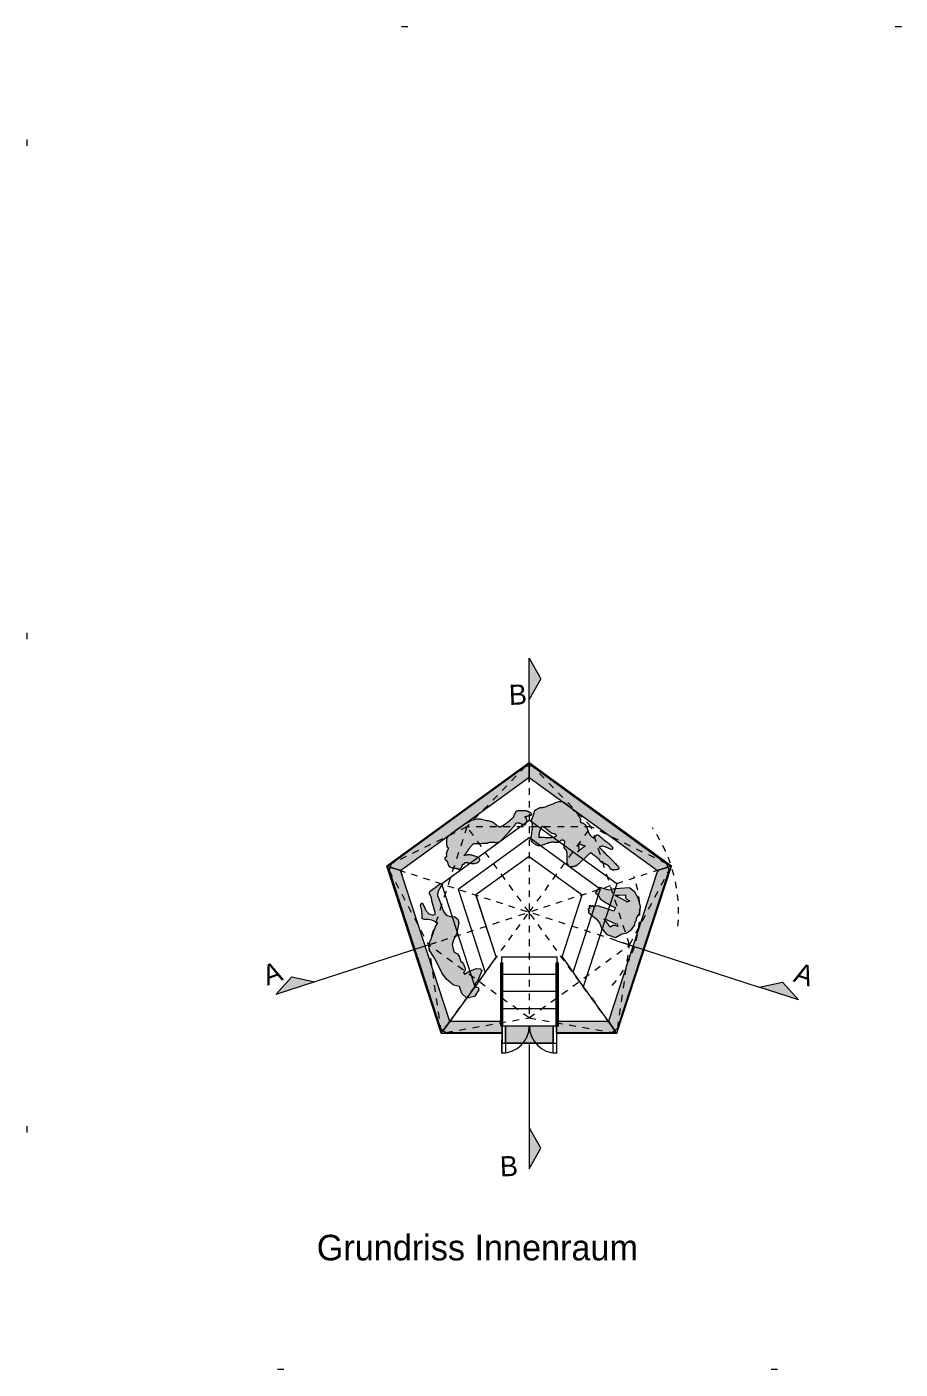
# Model space of a CAD drawing. Header units: metres. Extents: x -25.1 to 34.9, y -13.8 to 7.2.
# Drawn here: x -25.13 to -11.47, y -13.83 to 7.17 of the extents above; entities that cross this region are included whole.
import ezdxf

# ---------------------------------------------------------------- set-up
doc = ezdxf.new("R2010")
doc.units = ezdxf.units.M
doc.header["$LTSCALE"] = 2.54
for name, pattern in [('ACAD_ISO07W100', [3, 0, -3]), ('Dash Style-1', [0.083328, 0.041656, -0.041672]), ('Dash Style-5', [0.041656, 0.013885, -0.027771]), ('DASHDOT', [25.4, 12.7, -6.35, 0, -6.35])]:
    doc.linetypes.add(name, pattern=pattern)
for name, color, linetype, lineweight, true_color in [('Fläche ... Fläche-Beton', 7, 'Continuous', 5, 0xd5d8d8), ('Fläche ... Fläche-Weiss', 7, 'Continuous', 25, 0xf3f1e9), ('Linie ... Line-Plankopf', 7, 'ACAD_ISO07W100', 5, 0x000000), ('Linie ... Linie-Ansicht', 7, 'Continuous', 5, 0x000000), ('Linie ... Linie-Schnitt', 7, 'DASHDOT', 5, 0x000000), ('Linie ... Linie-Verdeckt', 7, 'Dash Style-5', 5, 0x000000), ('Linie ... Linie-Überkopf', 7, 'Dash Style-1', 5, 0x000000), ('Schnitt ... Schnitt-Holz', 7, 'Continuous', 0, 0xf8bd00), ('Schnitt ... Schnitt-Stahl', 7, 'Continuous', 35, 0x646565), ('Text', 7, 'Continuous', 25, 0x000000)]:
    doc.layers.add(name, color=color, linetype=linetype, lineweight=lineweight, true_color=true_color)
doc.layers.add('None', color=7, linetype='Continuous', lineweight=5)
doc.styles.add('textstyle50', font='')
doc.styles.add('textstyle55', font='')
doc.styles.add('textstyle56', font='')
doc.styles.add('textstyle57', font='')
doc.styles.add('textstyle58', font='')
doc.styles.get('textstyle50').set_extended_font_data('Futura Lt BT')
doc.styles.get('textstyle55').set_extended_font_data('Futura Light BT')
doc.styles.get('textstyle56').set_extended_font_data('Futura Light BT')
doc.styles.get('textstyle57').set_extended_font_data('Futura Light BT')
doc.styles.get('textstyle58').set_extended_font_data('Futura Light BT')

msp = doc.modelspace()

# ---------------------------------------------------------------- hatches: boundary and pattern name
at = {"layer": 'Fläche ... Fläche-Beton', "linetype": 'Continuous', "lineweight": 0, "true_color": 0xadadad, "transparency": 33554687}
msp.add_hatch(color=253, dxfattribs=at).paths.add_polyline_path([(-17.644, -8.461), (-16.896, -8.461), (-16.896, -8.731), (-17.644, -8.731)], flags=0)
at = {"layer": 'Fläche ... Fläche-Weiss', "transparency": 33554687}
h = msp.add_hatch(color=256, dxfattribs=at)
edge = h.paths.add_edge_path(flags=0)
edge.add_spline(control_points=[(-17.118, -5.485), (-17.125, -5.464), (-17.106, -5.41), (-17.086, -5.356), (-17.068, -5.341), (-17.043, -5.35), (-16.998, -5.386), (-16.954, -5.421), (-16.931, -5.443), (-16.912, -5.456), (-16.888, -5.456), (-16.864, -5.456), (-16.844, -5.486), (-16.867, -5.516), (-16.978, -5.513), (-17.089, -5.511), (-17.125, -5.509), (-17.122, -5.497), (-17.118, -5.485)], knot_values=[0, 0, 0, 1, 1, 2, 2, 3, 3, 4, 4, 5, 5, 6, 6, 7, 7, 8, 8, 9, 9, 9], degree=2, periodic=0)
edge = h.paths.add_edge_path(flags=0)
edge.add_spline(control_points=[(-16.397, -5.647), (-16.427, -5.665), (-16.449, -5.685), (-16.471, -5.704), (-16.501, -5.722), (-16.505, -5.732), (-16.513, -5.739), (-16.508, -5.731), (-16.502, -5.723), (-16.502, -5.722), (-16.501, -5.722), (-16.493, -5.704), (-16.497, -5.676), (-16.502, -5.632), (-16.501, -5.613), (-16.485, -5.617), (-16.447, -5.633), (-16.408, -5.648), (-16.397, -5.647)], knot_values=[0, 0, 0, 1, 1, 2, 2, 3, 3, 4, 4, 5, 5, 6, 6, 7, 7, 8, 8, 9, 9, 9], degree=2, periodic=0)
edge = h.paths.add_edge_path(flags=0)
edge.add_spline(control_points=[(-15.897, -6.017), (-15.836, -6.008), (-15.971, -5.875), (-16.106, -5.741), (-16.158, -5.684), (-16.159, -5.682), (-16.168, -5.676), (-16.177, -5.669), (-16.178, -5.666), (-16.123, -5.644), (-16.057, -5.673), (-15.991, -5.702), (-15.978, -5.705), (-15.976, -5.704), (-15.975, -5.703), (-15.963, -5.671), (-16.003, -5.633), (-16.043, -5.594), (-16.064, -5.581), (-16.093, -5.561), (-16.142, -5.519), (-16.19, -5.477), (-16.204, -5.472), (-16.222, -5.475), (-16.238, -5.495), (-16.253, -5.514), (-16.265, -5.523), (-16.331, -5.471), (-16.362, -5.389), (-16.393, -5.306), (-16.466, -5.277), (-16.471, -5.275), (-16.472, -5.267), (-16.474, -5.26), (-16.474, -5.258), (-16.469, -5.227), (-16.496, -5.182), (-16.523, -5.138), (-16.542, -5.108), (-16.544, -5.103), (-16.543, -5.105), (-16.542, -5.107), (-16.546, -5.107), (-16.547, -5.106), (-16.549, -5.1), (-16.55, -5.099), (-16.561, -5.103), (-16.573, -5.094), (-16.586, -5.084), (-16.592, -5.077), (-16.758, -4.929), (-16.893, -4.984), (-17.029, -5.038), (-17.074, -5.048), (-17.097, -5.044), (-17.139, -5.064), (-17.18, -5.084), (-17.191, -5.11), (-17.198, -5.137), (-17.205, -5.164), (-17.213, -5.191), (-17.224, -5.215), (-17.229, -5.224), (-17.233, -5.234), (-17.237, -5.244), (-17.239, -5.243), (-17.214, -5.315), (-17.23, -5.44), (-17.247, -5.566), (-17.188, -5.62), (-17.117, -5.653), (-17.019, -5.618), (-16.921, -5.583), (-16.842, -5.594), (-16.821, -5.596), (-16.793, -5.575), (-16.766, -5.554), (-16.745, -5.556), (-16.715, -5.569), (-16.719, -5.608), (-16.724, -5.646), (-16.727, -5.664), (-16.725, -5.68), (-16.713, -5.693), (-16.701, -5.707), (-16.692, -5.714), (-16.682, -5.731), (-16.679, -5.793), (-16.676, -5.856), (-16.677, -5.881), (-16.679, -5.913), (-16.663, -5.944), (-16.647, -5.975), (-16.613, -5.977), (-16.532, -5.961), (-16.429, -5.862), (-16.327, -5.763), (-16.296, -5.755), (-16.28, -5.779), (-16.26, -5.792), (-16.24, -5.805), (-16.231, -5.818), (-16.231, -5.814), (-16.225, -5.818), (-16.22, -5.822), (-16.218, -5.823), (-16.206, -5.833), (-16.194, -5.842), (-16.181, -5.85), (-16.173, -5.861), (-16.149, -5.9), (-16.112, -5.916), (-16.074, -5.933), (-16.035, -5.955), (-16.025, -5.964), (-16.009, -5.99), (-15.994, -6.017), (-15.984, -6.015), (-15.958, -6.027), (-15.897, -6.017)], knot_values=[0, 0, 0, 1, 2, 3, 4, 5, 6, 7, 8, 9, 10, 11, 12, 13, 14, 15, 16, 17, 18, 19, 20, 21, 22, 23, 24, 25, 26, 27, 28, 29, 30, 31, 32, 33, 34, 35, 36, 37, 38, 39, 40, 41, 42, 43, 44, 45, 46, 47, 48, 49, 50, 51, 52, 53, 54, 55, 56, 57, 58, 59, 60, 61, 62, 63, 64, 65, 66, 67, 68, 69, 70, 71, 72, 73, 74, 75, 76, 77, 78, 79, 80, 81, 82, 83, 84, 85, 86, 87, 88, 89, 90, 91, 92, 93, 94, 95, 96, 97, 98, 99, 100, 101, 102, 103, 104, 105, 106, 107, 108, 109, 110, 111, 112, 113, 114, 115, 116, 117, 118, 118, 118], degree=2, periodic=0)
h = msp.add_hatch(color=256, dxfattribs=at)
edge = h.paths.add_edge_path(flags=0)
edge.add_spline(control_points=[(-18.563, -5.64), (-18.564, -5.611), (-18.565, -5.57), (-18.567, -5.528), (-18.554, -5.511), (-18.49, -5.447), (-18.314, -5.33), (-18.138, -5.212), (-18.034, -5.229), (-17.98, -5.245), (-17.913, -5.256), (-17.847, -5.268), (-17.805, -5.304), (-17.796, -5.312), (-17.766, -5.333), (-17.736, -5.354), (-17.727, -5.355), (-17.721, -5.353), (-17.715, -5.348), (-17.708, -5.342), (-17.703, -5.34), (-17.661, -5.317), (-17.614, -5.281), (-17.567, -5.245), (-17.535, -5.213), (-17.52, -5.196), (-17.508, -5.163), (-17.496, -5.13), (-17.478, -5.108), (-17.458, -5.097), (-17.39, -5.096), (-17.323, -5.096), (-17.297, -5.105), (-17.283, -5.113), (-17.274, -5.118), (-17.264, -5.123), (-17.252, -5.129), (-17.209, -5.158), (-17.264, -5.171), (-17.319, -5.184), (-17.339, -5.192), (-17.333, -5.201), (-17.322, -5.212), (-17.311, -5.223), (-17.309, -5.232), (-17.316, -5.345), (-17.377, -5.309), (-17.439, -5.273), (-17.481, -5.292), (-17.494, -5.323), (-17.595, -5.434), (-17.696, -5.545), (-17.727, -5.577), (-17.758, -5.598), (-17.821, -5.588), (-17.884, -5.579), (-17.914, -5.598), (-17.934, -5.605), (-18.031, -5.606), (-18.128, -5.607), (-18.148, -5.613), (-18.185, -5.653), (-18.22, -5.705), (-18.255, -5.757), (-18.289, -5.794), (-18.289, -5.797), (-18.286, -5.797), (-18.284, -5.797), (-18.283, -5.797), (-18.198, -5.769), (-18.089, -5.818), (-17.981, -5.867), (-18.124, -5.923), (-18.152, -5.926), (-18.208, -5.913), (-18.263, -5.899), (-18.286, -5.914), (-18.286, -5.939), (-18.294, -5.932), (-18.302, -5.925), (-18.316, -5.935), (-18.317, -5.961), (-18.331, -5.98), (-18.344, -5.999), (-18.365, -6.016), (-18.372, -6.008), (-18.384, -6.005), (-18.397, -6.003), (-18.404, -5.998), (-18.411, -5.996), (-18.455, -5.992), (-18.498, -5.988), (-18.527, -5.965), (-18.535, -5.954), (-18.544, -5.924), (-18.553, -5.894), (-18.557, -5.884), (-18.563, -5.878), (-18.581, -5.861), (-18.6, -5.844), (-18.587, -5.827), (-18.559, -5.824), (-18.566, -5.798), (-18.573, -5.772), (-18.566, -5.758), (-18.563, -5.735), (-18.549, -5.709), (-18.534, -5.683), (-18.542, -5.67), (-18.549, -5.67), (-18.553, -5.664), (-18.556, -5.659), (-18.56, -5.658), (-18.561, -5.649), (-18.563, -5.64)], knot_values=[0, 0, 0, 1, 1, 2, 2, 3, 3, 4, 4, 5, 5, 6, 6, 7, 7, 8, 8, 9, 9, 10, 10, 11, 11, 12, 12, 13, 13, 14, 14, 15, 15, 16, 16, 17, 17, 18, 18, 19, 19, 20, 20, 21, 21, 22, 22, 23, 23, 24, 24, 25, 25, 26, 26, 27, 27, 28, 28, 29, 29, 30, 30, 31, 31, 32, 32, 33, 33, 34, 34, 35, 35, 36, 36, 37, 37, 38, 38, 39, 39, 40, 40, 41, 41, 42, 42, 43, 43, 44, 44, 45, 45, 46, 46, 47, 47, 48, 48, 49, 49, 50, 50, 51, 51, 52, 52, 53, 53, 54, 54, 55, 55, 56, 56, 57, 57, 57], degree=2, periodic=0)
msp.add_hatch(color=256, dxfattribs=at).paths.add_polyline_path([(-18.573, -6.73), (-18.504, -6.749), (-18.435, -6.757), (-18.386, -6.794), (-18.371, -6.852), (-18.389, -6.923), (-18.41, -7.025), (-18.454, -7.117), (-18.479, -7.191), (-18.463, -7.262), (-18.447, -7.311), (-18.396, -7.332), (-18.363, -7.386), (-18.345, -7.444), (-18.304, -7.479), (-18.272, -7.563), (-18.278, -7.604), (-18.302, -7.624), (-18.283, -7.651), (-18.216, -7.613), (-18.096, -7.565), (-18.038, -7.571), (-18.014, -7.6), (-18.046, -7.674), (-18.075, -7.754), (-18.116, -7.799), (-18.103, -7.856), (-18.068, -7.863), (-18.059, -7.898), (-18.126, -8.003), (-18.25, -8.029), (-18.326, -7.956), (-18.362, -7.847), (-18.456, -7.824), (-18.565, -7.732), (-18.639, -7.632), (-18.692, -7.522), (-18.76, -7.394), (-18.836, -7.271), (-18.844, -7.182), (-18.806, -7.099), (-18.736, -6.905), (-18.702, -6.852), (-18.795, -6.81), (-18.856, -6.797), (-18.917, -6.799), (-18.946, -6.78), (-18.945, -6.732), (-18.953, -6.654), (-18.97, -6.575), (-18.949, -6.535), (-18.919, -6.581), (-18.887, -6.659), (-18.843, -6.707), (-18.775, -6.731), (-18.737, -6.709), (-18.797, -6.503), (-18.8, -6.455), (-18.835, -6.385), (-18.817, -6.348), (-18.744, -6.297), (-18.675, -6.243), (-18.626, -6.237), (-18.656, -6.282), (-18.701, -6.366), (-18.709, -6.422), (-18.683, -6.487), (-18.614, -6.673)], flags=0)
h = msp.add_hatch(color=256, dxfattribs=at)
h.paths.add_polyline_path([(-16.167, -6.298), (-16.184, -6.306), (-16.179, -6.328), (-16.211, -6.326), (-16.217, -6.354), (-16.24, -6.386), (-16.211, -6.399), (-16.204, -6.42), (-16.183, -6.434), (-16.157, -6.481), (-16.086, -6.527), (-15.987, -6.581), (-15.922, -6.616), (-15.951, -6.666), (-15.979, -6.654), (-16.068, -6.623), (-16.181, -6.591), (-16.232, -6.583), (-16.259, -6.604), (-16.271, -6.585), (-16.291, -6.581), (-16.304, -6.601), (-16.318, -6.579), (-16.339, -6.591), (-16.326, -6.619), (-16.354, -6.637), (-16.333, -6.669), (-16.351, -6.683), (-16.225, -6.789), (-16.171, -6.852), (-16.142, -6.932), (-16.056, -7.032), (-16.029, -7.045), (-15.922, -7.077), (-15.821, -7.024), (-15.746, -7.004), (-15.665, -6.948), (-15.622, -6.879), (-15.615, -6.828), (-15.595, -6.809), (-15.592, -6.778), (-15.541, -6.691), (-15.529, -6.592), (-15.569, -6.464), (-15.619, -6.369), (-15.703, -6.303), (-15.855, -6.31), (-15.94, -6.315), (-16.022, -6.337)], flags=0)
h.paths.add_polyline_path([(-15.764, -6.504), (-15.928, -6.424), (-15.931, -6.416), (-15.871, -6.419), (-15.768, -6.412), (-15.765, -6.457), (-15.733, -6.489), (-15.7, -6.507), (-15.741, -6.525)], flags=0)
h.paths.add_polyline_path([(-16.103, -6.79), (-16.095, -6.787), (-15.928, -6.86), (-15.897, -6.863), (-15.884, -6.907), (-15.919, -6.892), (-15.964, -6.889), (-16, -6.917), (-16.061, -6.834)], flags=0)
at = {"layer": 'Linie ... Linie-Schnitt', "linetype": 'Continuous', "lineweight": 0, "transparency": 33554687}
for points in [[(-17.274, -2.709), (-17.088, -3.031), (-17.274, -3.353)], [(-21.235, -7.971), (-20.986, -7.695), (-20.623, -7.772)], [(-13.673, -7.855), (-13.309, -7.777), (-13.06, -8.054)], [(-17.274, -10.696), (-17.088, -10.374), (-17.274, -10.052)]]:
    msp.add_hatch(color=7, dxfattribs=at).paths.add_polyline_path(points, flags=0)
at = {"layer": 'None', "transparency": 33554687}
h = msp.add_hatch(dxfattribs=at)
h.set_pattern_fill('ANSI31', color=256, style=0, pattern_type=0)
edge = h.paths.add_edge_path(flags=0)
edge.add_spline(control_points=[(-18.563, -5.64), (-18.564, -5.611), (-18.565, -5.57), (-18.567, -5.528), (-18.554, -5.511), (-18.49, -5.447), (-18.314, -5.33), (-18.138, -5.212), (-18.034, -5.229), (-17.98, -5.245), (-17.913, -5.256), (-17.847, -5.268), (-17.805, -5.304), (-17.796, -5.312), (-17.766, -5.333), (-17.736, -5.354), (-17.727, -5.355), (-17.721, -5.353), (-17.715, -5.348), (-17.708, -5.342), (-17.703, -5.34), (-17.661, -5.317), (-17.614, -5.281), (-17.567, -5.245), (-17.535, -5.213), (-17.52, -5.196), (-17.508, -5.163), (-17.496, -5.13), (-17.478, -5.108), (-17.458, -5.097), (-17.39, -5.096), (-17.323, -5.096), (-17.297, -5.105), (-17.283, -5.113), (-17.274, -5.118), (-17.264, -5.123), (-17.252, -5.129), (-17.209, -5.158), (-17.264, -5.171), (-17.319, -5.184), (-17.339, -5.192), (-17.333, -5.201), (-17.322, -5.212), (-17.311, -5.223), (-17.309, -5.232), (-17.316, -5.345), (-17.377, -5.309), (-17.439, -5.273), (-17.481, -5.292), (-17.494, -5.323), (-17.595, -5.434), (-17.696, -5.545), (-17.727, -5.577), (-17.758, -5.598), (-17.821, -5.588), (-17.884, -5.579), (-17.914, -5.598), (-17.934, -5.605), (-18.031, -5.606), (-18.128, -5.607), (-18.148, -5.613), (-18.185, -5.653), (-18.22, -5.705), (-18.255, -5.757), (-18.289, -5.794), (-18.289, -5.797), (-18.286, -5.797), (-18.284, -5.797), (-18.283, -5.797), (-18.198, -5.769), (-18.089, -5.818), (-17.981, -5.867), (-18.124, -5.923), (-18.152, -5.926), (-18.208, -5.913), (-18.263, -5.899), (-18.286, -5.914), (-18.286, -5.939), (-18.294, -5.932), (-18.302, -5.925), (-18.316, -5.935), (-18.317, -5.961), (-18.331, -5.98), (-18.344, -5.999), (-18.365, -6.016), (-18.372, -6.008), (-18.384, -6.005), (-18.397, -6.003), (-18.404, -5.998), (-18.411, -5.996), (-18.455, -5.992), (-18.498, -5.988), (-18.527, -5.965), (-18.535, -5.954), (-18.544, -5.924), (-18.553, -5.894), (-18.557, -5.884), (-18.563, -5.878), (-18.581, -5.861), (-18.6, -5.844), (-18.587, -5.827), (-18.559, -5.824), (-18.566, -5.798), (-18.573, -5.772), (-18.566, -5.758), (-18.563, -5.735), (-18.549, -5.709), (-18.534, -5.683), (-18.542, -5.67), (-18.549, -5.67), (-18.553, -5.664), (-18.556, -5.659), (-18.56, -5.658), (-18.561, -5.649), (-18.563, -5.64)], knot_values=[0, 0, 0, 1, 1, 2, 2, 3, 3, 4, 4, 5, 5, 6, 6, 7, 7, 8, 8, 9, 9, 10, 10, 11, 11, 12, 12, 13, 13, 14, 14, 15, 15, 16, 16, 17, 17, 18, 18, 19, 19, 20, 20, 21, 21, 22, 22, 23, 23, 24, 24, 25, 25, 26, 26, 27, 27, 28, 28, 29, 29, 30, 30, 31, 31, 32, 32, 33, 33, 34, 34, 35, 35, 36, 36, 37, 37, 38, 38, 39, 39, 40, 40, 41, 41, 42, 42, 43, 43, 44, 44, 45, 45, 46, 46, 47, 47, 48, 48, 49, 49, 50, 50, 51, 51, 52, 52, 53, 53, 54, 54, 55, 55, 56, 56, 57, 57, 57], degree=2, periodic=0)
h = msp.add_hatch(dxfattribs=at)
h.set_pattern_fill('ANSI31', color=256, style=0, pattern_type=0)
edge = h.paths.add_edge_path(flags=0)
edge.add_spline(control_points=[(-18.563, -5.64), (-18.564, -5.611), (-18.565, -5.57), (-18.567, -5.528), (-18.554, -5.511), (-18.49, -5.447), (-18.314, -5.33), (-18.138, -5.212), (-18.034, -5.229), (-17.98, -5.245), (-17.913, -5.256), (-17.847, -5.268), (-17.805, -5.304), (-17.796, -5.312), (-17.766, -5.333), (-17.736, -5.354), (-17.727, -5.355), (-17.721, -5.353), (-17.715, -5.348), (-17.708, -5.342), (-17.703, -5.34), (-17.661, -5.317), (-17.614, -5.281), (-17.567, -5.245), (-17.535, -5.213), (-17.52, -5.196), (-17.508, -5.163), (-17.496, -5.13), (-17.478, -5.108), (-17.458, -5.097), (-17.39, -5.096), (-17.323, -5.096), (-17.297, -5.105), (-17.283, -5.113), (-17.274, -5.118), (-17.264, -5.123), (-17.252, -5.129), (-17.209, -5.158), (-17.264, -5.171), (-17.319, -5.184), (-17.339, -5.192), (-17.333, -5.201), (-17.322, -5.212), (-17.311, -5.223), (-17.309, -5.232), (-17.316, -5.345), (-17.377, -5.309), (-17.439, -5.273), (-17.481, -5.292), (-17.494, -5.323), (-17.595, -5.434), (-17.696, -5.545), (-17.727, -5.577), (-17.758, -5.598), (-17.821, -5.588), (-17.884, -5.579), (-17.914, -5.598), (-17.934, -5.605), (-18.031, -5.606), (-18.128, -5.607), (-18.148, -5.613), (-18.185, -5.653), (-18.22, -5.705), (-18.255, -5.757), (-18.289, -5.794), (-18.289, -5.797), (-18.286, -5.797), (-18.284, -5.797), (-18.283, -5.797), (-18.198, -5.769), (-18.089, -5.818), (-17.981, -5.867), (-18.124, -5.923), (-18.152, -5.926), (-18.208, -5.913), (-18.263, -5.899), (-18.286, -5.914), (-18.286, -5.939), (-18.294, -5.932), (-18.302, -5.925), (-18.316, -5.935), (-18.317, -5.961), (-18.331, -5.98), (-18.344, -5.999), (-18.365, -6.016), (-18.372, -6.008), (-18.384, -6.005), (-18.397, -6.003), (-18.404, -5.998), (-18.411, -5.996), (-18.455, -5.992), (-18.498, -5.988), (-18.527, -5.965), (-18.535, -5.954), (-18.544, -5.924), (-18.553, -5.894), (-18.557, -5.884), (-18.563, -5.878), (-18.581, -5.861), (-18.6, -5.844), (-18.587, -5.827), (-18.559, -5.824), (-18.566, -5.798), (-18.573, -5.772), (-18.566, -5.758), (-18.563, -5.735), (-18.549, -5.709), (-18.534, -5.683), (-18.542, -5.67), (-18.549, -5.67), (-18.553, -5.664), (-18.556, -5.659), (-18.56, -5.658), (-18.561, -5.649), (-18.563, -5.64)], knot_values=[0, 0, 0, 1, 1, 2, 2, 3, 3, 4, 4, 5, 5, 6, 6, 7, 7, 8, 8, 9, 9, 10, 10, 11, 11, 12, 12, 13, 13, 14, 14, 15, 15, 16, 16, 17, 17, 18, 18, 19, 19, 20, 20, 21, 21, 22, 22, 23, 23, 24, 24, 25, 25, 26, 26, 27, 27, 28, 28, 29, 29, 30, 30, 31, 31, 32, 32, 33, 33, 34, 34, 35, 35, 36, 36, 37, 37, 38, 38, 39, 39, 40, 40, 41, 41, 42, 42, 43, 43, 44, 44, 45, 45, 46, 46, 47, 47, 48, 48, 49, 49, 50, 50, 51, 51, 52, 52, 53, 53, 54, 54, 55, 55, 56, 56, 57, 57, 57], degree=2, periodic=0)
at = {"layer": 'Schnitt ... Schnitt-Holz', "linetype": 'Continuous', "lineweight": 0, "transparency": 33554687}
for points in [[(-19.431, -5.928), (-19.447, -5.978), (-19.284, -6.031), (-17.274, -4.571), (-17.273, -4.4), (-17.326, -4.4), (-17.393, -4.448), (-19.365, -5.88), (-19.365, -5.88)], [(-15.184, -5.88), (-17.155, -4.448), (-17.154, -4.448), (-17.22, -4.4), (-17.273, -4.4), (-17.274, -4.571), (-17.255, -4.585), (-15.264, -6.031), (-15.102, -5.978), (-15.118, -5.927), (-15.184, -5.88)], [(-19.438, -6.106), (-18.685, -8.424), (-18.659, -8.502), (-18.617, -8.533), (-18.516, -8.394), (-19.284, -6.031), (-19.447, -5.978), (-19.463, -6.028)], [(-16.025, -8.371), (-16.033, -8.394), (-15.932, -8.533), (-15.889, -8.502), (-15.863, -8.424), (-15.863, -8.424), (-15.11, -6.107), (-15.11, -6.107), (-15.085, -6.028), (-15.102, -5.978), (-15.264, -6.031), (-15.272, -6.054)], [(-17.756, -8.564), (-17.755, -8.564), (-17.695, -8.564), (-17.697, -8.393), (-17.756, -8.394), (-18.492, -8.394), (-18.516, -8.394), (-18.617, -8.533), (-18.574, -8.564), (-18.492, -8.564), (-18.492, -8.564)], [(-15.932, -8.533), (-16.033, -8.394), (-16.853, -8.394), (-16.853, -8.564), (-16.056, -8.564), (-16.056, -8.564), (-15.974, -8.564)]]:
    msp.add_hatch(color=256, dxfattribs=at).paths.add_polyline_path(points, flags=0)
at = {"layer": 'Schnitt ... Schnitt-Stahl', "linetype": 'Continuous', "lineweight": 0, "true_color": 0x808080, "transparency": 33554687}
for points in [[(-17.708, -7.475), (-17.698, -7.475), (-17.698, -8.461), (-17.708, -8.461)], [(-16.842, -7.475), (-16.832, -7.475), (-16.832, -8.461), (-16.842, -8.461)]]:
    msp.add_hatch(color=8, dxfattribs=at).paths.add_polyline_path(points, flags=0)

# ---------------------------------------------------------------- linework, layer by layer
at = {"layer": 'Fläche ... Fläche-Beton'}
msp.add_lwpolyline([(-17.644, -8.461), (-16.896, -8.461), (-16.896, -8.731), (-17.644, -8.731)], close=True, dxfattribs=at)
at = {"layer": 'Linie ... Line-Plankopf', "flags": 128}
msp.add_lwpolyline([(34.87, 7.168), (-25.13, 7.168), (-25.13, -13.832), (34.87, -13.832)], close=True, dxfattribs=at)
at = {"layer": 'Linie ... Linie-Ansicht'}
for p, q in [((-17.274, -4.345), (-19.499, -5.961)), ((-17.327, -4.4), (-19.431, -5.928)), ((-17.274, -4.345), (-17.327, -4.4)), ((-17.221, -4.4), (-17.327, -4.4)), ((-15.049, -5.961), (-17.274, -4.345)), ((-17.221, -4.4), (-17.274, -4.345)), ((-17.221, -4.4), (-15.118, -5.928)), ((-18.645, -6.239), (-17.274, -5.243)), ((-15.903, -6.239), (-17.274, -5.243)), ((-18.384, -6.324), (-17.274, -5.517)), ((-16.164, -6.324), (-17.274, -5.517)), ((-17.274, -5.811), (-18.105, -6.414)), ((-17.274, -5.811), (-16.443, -6.414)), ((-19.499, -5.962), (-19.431, -5.928)), ((-18.649, -8.577), (-19.499, -5.961)), ((-19.463, -6.028), (-19.499, -5.962)), ((-19.463, -6.028), (-19.431, -5.928)), ((-19.463, -6.028), (-18.66, -8.502)), ((-15.899, -8.577), (-15.049, -5.961)), ((-15.085, -6.029), (-15.888, -8.502)), ((-15.118, -5.928), (-15.05, -5.961)), ((-15.118, -5.928), (-15.085, -6.029)), ((-15.05, -5.961), (-15.085, -6.029)), ((-18.645, -6.239), (-18.121, -7.851)), ((-15.903, -6.239), (-16.427, -7.85)), ((-18.384, -6.324), (-17.96, -7.629)), ((-18.105, -6.414), (-17.788, -7.391)), ((-17.791, -7.381), (-18.105, -6.414)), ((-16.757, -7.381), (-16.443, -6.414)), ((-16.164, -6.323), (-16.588, -7.628)), ((-16.022, -6.337), (-16.16, -6.302)), ((-17.791, -7.381), (-18.108, -7.832)), ((-17.706, -7.381), (-16.842, -7.381)), ((-17.706, -7.381), (-17.693, -8.731)), ((-16.842, -7.381), (-16.853, -8.564)), ((-16.757, -7.381), (-16.427, -7.85)), ((-17.704, -7.651), (-16.842, -7.651)), ((-18.121, -7.851), (-18.534, -8.419)), ((-17.701, -7.921), (-16.842, -7.921)), ((-16.423, -7.856), (-16.014, -8.419)), ((-17.698, -8.191), (-16.842, -8.191)), ((-18.66, -8.502), (-18.649, -8.577)), ((-18.66, -8.502), (-18.574, -8.564)), ((-18.649, -8.577), (-18.574, -8.564)), ((-18.649, -8.577), (-17.695, -8.577)), ((-18.574, -8.564), (-17.695, -8.564)), ((-17.698, -8.461), (-16.842, -8.461)), ((-17.698, -8.888), (-17.696, -8.461)), ((-16.853, -8.564), (-15.974, -8.564)), ((-16.853, -8.577), (-15.899, -8.577)), ((-16.842, -8.889), (-16.842, -8.461)), ((-15.888, -8.502), (-15.974, -8.564)), ((-15.899, -8.577), (-15.974, -8.564)), ((-15.888, -8.502), (-15.899, -8.577)), ((-17.698, -8.731), (-16.842, -8.731))]:
    msp.add_line(p, q, dxfattribs=at)
for points in [[(-18.573, -6.73), (-18.504, -6.749), (-18.435, -6.757), (-18.386, -6.794), (-18.371, -6.852), (-18.389, -6.923), (-18.41, -7.025), (-18.454, -7.117), (-18.479, -7.191), (-18.463, -7.262), (-18.447, -7.311), (-18.396, -7.332), (-18.363, -7.386), (-18.345, -7.444), (-18.304, -7.479), (-18.272, -7.563), (-18.278, -7.604), (-18.302, -7.624), (-18.283, -7.651), (-18.216, -7.613), (-18.096, -7.565), (-18.038, -7.571), (-18.014, -7.6), (-18.046, -7.674), (-18.075, -7.754), (-18.116, -7.799), (-18.103, -7.856), (-18.068, -7.863), (-18.059, -7.898), (-18.126, -8.003), (-18.25, -8.029), (-18.326, -7.956), (-18.362, -7.847), (-18.456, -7.824), (-18.565, -7.732), (-18.639, -7.632), (-18.692, -7.522), (-18.76, -7.394), (-18.836, -7.271), (-18.844, -7.182), (-18.806, -7.099), (-18.736, -6.905), (-18.702, -6.852), (-18.795, -6.81), (-18.856, -6.797), (-18.917, -6.799), (-18.946, -6.78), (-18.945, -6.732), (-18.953, -6.654), (-18.97, -6.575), (-18.949, -6.535), (-18.919, -6.581), (-18.887, -6.659), (-18.843, -6.707), (-18.775, -6.731), (-18.737, -6.709), (-18.797, -6.503), (-18.8, -6.455), (-18.835, -6.385), (-18.817, -6.348), (-18.744, -6.297), (-18.675, -6.243), (-18.626, -6.237), (-18.656, -6.282), (-18.701, -6.366), (-18.709, -6.422), (-18.683, -6.487), (-18.614, -6.673)], [(-16.167, -6.298), (-16.184, -6.306), (-16.179, -6.328), (-16.211, -6.326), (-16.217, -6.354), (-16.24, -6.386), (-16.211, -6.399), (-16.204, -6.42), (-16.183, -6.434), (-16.157, -6.481), (-16.086, -6.527), (-15.987, -6.581), (-15.922, -6.616), (-15.951, -6.666), (-15.979, -6.654), (-16.068, -6.623), (-16.181, -6.591), (-16.232, -6.583), (-16.259, -6.604), (-16.271, -6.585), (-16.291, -6.581), (-16.304, -6.601), (-16.318, -6.579), (-16.339, -6.591), (-16.326, -6.619), (-16.354, -6.637), (-16.333, -6.669), (-16.351, -6.683), (-16.225, -6.789), (-16.171, -6.852), (-16.142, -6.932), (-16.056, -7.032), (-16.029, -7.045), (-15.922, -7.077), (-15.821, -7.024), (-15.746, -7.004), (-15.665, -6.948), (-15.622, -6.879), (-15.615, -6.828), (-15.595, -6.809), (-15.592, -6.778), (-15.541, -6.691), (-15.529, -6.592), (-15.569, -6.464), (-15.619, -6.369), (-15.703, -6.303), (-15.855, -6.31), (-15.94, -6.315), (-16.022, -6.337)], [(-15.764, -6.504), (-15.928, -6.424), (-15.931, -6.416), (-15.871, -6.419), (-15.768, -6.412), (-15.765, -6.457), (-15.733, -6.489), (-15.7, -6.507), (-15.741, -6.525)], [(-16.103, -6.79), (-16.095, -6.787), (-15.928, -6.86), (-15.897, -6.863), (-15.884, -6.907), (-15.919, -6.892), (-15.964, -6.889), (-16, -6.917), (-16.061, -6.834)], [(-17.694, -8.461), (-17.644, -8.461), (-17.644, -8.888), (-17.694, -8.888)], [(-16.896, -8.461), (-16.846, -8.461), (-16.846, -8.888), (-16.896, -8.888)]]:
    msp.add_lwpolyline(points, close=True, dxfattribs=at)
at = {"layer": 'Linie ... Linie-Ansicht', "linetype": 'Dash Style-5'}
for radius, start, end in [(2.339, 354.616, 34.452), (1.734, 318.6508, 18.8623)]:
    msp.add_arc((-17.274, -6.684), radius, start, end, dxfattribs=at)
at = {"layer": 'Linie ... Linie-Ansicht'}
for centre, radius, start, end in [((-17.698, -8.461), 0.427, 270, 0), ((-16.842, -8.461), 0.428, 180, 270)]:
    msp.add_arc(centre, radius, start, end, dxfattribs=at)
at = {"layer": 'Linie ... Linie-Schnitt'}
for p, q in [((-17.274, -4.65), (-17.274, -3.031)), ((-15.899, -7.131), (-13.673, -7.855)), ((-18.727, -7.156), (-20.623, -7.772)), ((-17.274, -8.754), (-17.274, -10.374))]:
    msp.add_line(p, q, dxfattribs=at)
at = {"layer": 'Linie ... Linie-Schnitt', "linetype": 'Continuous'}
for points in [[(-17.274, -2.709), (-17.088, -3.031), (-17.274, -3.353)], [(-21.235, -7.971), (-20.986, -7.695), (-20.623, -7.772)], [(-13.673, -7.855), (-13.309, -7.777), (-13.06, -8.054)], [(-17.274, -10.696), (-17.088, -10.374), (-17.274, -10.052)]]:
    msp.add_lwpolyline(points, close=True, dxfattribs=at)
at = {"layer": 'Linie ... Linie-Verdeckt', "color": 7, "linetype": 'Dash Style-5', "lineweight": 5}
for p in [(-17.274, -4.345), (-19.499, -5.962)]:
    msp.add_line(p, (-17.274, -6.684), dxfattribs=at)
at = {"layer": 'Linie ... Linie-Verdeckt'}
for p in [(-15.05, -5.961), (-18.649, -8.577), (-15.899, -8.577)]:
    msp.add_line(p, (-17.274, -6.684), dxfattribs=at)
at = {"layer": 'Linie ... Linie-Überkopf'}
for p, q in [((-17.327, -4.4), (-18.246, -5.347)), ((-16.302, -5.347), (-17.221, -4.4)), ((-18.246, -5.347), (-19.431, -5.928)), ((-18.246, -5.347), (-18.846, -7.195)), ((-18.246, -5.347), (-18.846, -7.195)), ((-16.302, -5.347), (-18.246, -5.347)), ((-16.302, -5.347), (-18.246, -5.347)), ((-17.274, -6.684), (-16.302, -5.347)), ((-17.274, -6.684), (-16.302, -5.347)), ((-15.702, -7.195), (-16.302, -5.347)), ((-15.118, -5.928), (-16.302, -5.347)), ((-15.702, -7.195), (-16.302, -5.347)), ((-19.463, -6.028), (-18.846, -7.195)), ((-15.702, -7.195), (-15.085, -6.029)), ((-18.846, -7.195), (-17.274, -6.684)), ((-18.846, -7.195), (-17.274, -6.684)), ((-15.702, -7.195), (-17.274, -6.684)), ((-17.274, -6.684), (-17.274, -8.337)), ((-15.702, -7.195), (-17.274, -6.684)), ((-17.274, -6.684), (-17.274, -8.337)), ((-17.274, -8.337), (-18.846, -7.195)), ((-18.846, -7.195), (-18.66, -8.502)), ((-17.274, -8.337), (-18.846, -7.195)), ((-17.274, -8.337), (-15.702, -7.195)), ((-17.274, -8.337), (-15.702, -7.195)), ((-15.888, -8.502), (-15.702, -7.195)), ((-16.423, -7.856), (-16.246, -8.089)), ((-18.574, -8.564), (-17.274, -8.337)), ((-17.274, -8.337), (-15.974, -8.564))]:
    msp.add_line(p, q, dxfattribs=at)
at = {"layer": 'Linie ... Linie-Überkopf', "color": 7, "linetype": 'Dash Style-1', "lineweight": 5}
msp.add_line((-17.274, -6.684), (-18.246, -5.347), dxfattribs=at)
msp.add_line((-17.274, -6.684), (-18.246, -5.347), dxfattribs=at)
at = {"layer": 'None', "color": 7, "lineweight": 5}
msp.add_open_spline([(-15.897, -6.017), (-15.836, -6.008), (-15.971, -5.875), (-16.106, -5.741), (-16.158, -5.684), (-16.159, -5.682), (-16.168, -5.676), (-16.177, -5.669), (-16.178, -5.666), (-16.123, -5.644), (-16.057, -5.673), (-15.991, -5.702), (-15.978, -5.705), (-15.976, -5.704), (-15.975, -5.703), (-15.963, -5.671), (-16.003, -5.633), (-16.043, -5.594), (-16.064, -5.581), (-16.093, -5.561), (-16.142, -5.519), (-16.19, -5.477), (-16.204, -5.472), (-16.222, -5.475), (-16.238, -5.495), (-16.253, -5.514), (-16.265, -5.523), (-16.331, -5.471), (-16.362, -5.389), (-16.393, -5.306), (-16.466, -5.277), (-16.471, -5.275), (-16.472, -5.267), (-16.474, -5.26), (-16.474, -5.258), (-16.469, -5.227), (-16.496, -5.182), (-16.523, -5.138), (-16.542, -5.108), (-16.544, -5.103), (-16.543, -5.105), (-16.542, -5.107), (-16.546, -5.107), (-16.547, -5.106), (-16.549, -5.1), (-16.55, -5.099), (-16.561, -5.103), (-16.573, -5.094), (-16.586, -5.084), (-16.592, -5.077), (-16.758, -4.929), (-16.893, -4.984), (-17.029, -5.038), (-17.074, -5.048), (-17.097, -5.044), (-17.139, -5.064), (-17.18, -5.084), (-17.191, -5.11), (-17.198, -5.137), (-17.205, -5.164), (-17.213, -5.191), (-17.224, -5.215), (-17.229, -5.224), (-17.233, -5.234), (-17.237, -5.244), (-17.239, -5.243), (-17.214, -5.315), (-17.23, -5.44), (-17.247, -5.566), (-17.188, -5.62), (-17.117, -5.653), (-17.019, -5.618), (-16.921, -5.583), (-16.842, -5.594), (-16.821, -5.596), (-16.793, -5.575), (-16.766, -5.554), (-16.745, -5.556), (-16.715, -5.569), (-16.719, -5.608), (-16.724, -5.646), (-16.727, -5.664), (-16.725, -5.68), (-16.713, -5.693), (-16.701, -5.707), (-16.692, -5.714), (-16.682, -5.731), (-16.679, -5.793), (-16.676, -5.856), (-16.677, -5.881), (-16.679, -5.913), (-16.663, -5.944), (-16.647, -5.975), (-16.613, -5.977), (-16.532, -5.961), (-16.429, -5.862), (-16.327, -5.763), (-16.296, -5.755), (-16.28, -5.779), (-16.26, -5.792), (-16.24, -5.805), (-16.231, -5.818), (-16.231, -5.814), (-16.225, -5.818), (-16.22, -5.822), (-16.218, -5.823), (-16.206, -5.833), (-16.194, -5.842), (-16.181, -5.85), (-16.173, -5.861), (-16.149, -5.9), (-16.112, -5.916), (-16.074, -5.933), (-16.035, -5.955), (-16.025, -5.964), (-16.009, -5.99), (-15.994, -6.017), (-15.984, -6.015), (-15.958, -6.027), (-15.897, -6.017)], degree=2, dxfattribs=at)
for points, knots in [([(-18.563, -5.64), (-18.564, -5.611), (-18.565, -5.57), (-18.567, -5.528), (-18.554, -5.511), (-18.49, -5.447), (-18.314, -5.33), (-18.138, -5.212), (-18.034, -5.229), (-17.98, -5.245), (-17.913, -5.256), (-17.847, -5.268), (-17.805, -5.304), (-17.796, -5.312), (-17.766, -5.333), (-17.736, -5.354), (-17.727, -5.355), (-17.721, -5.353), (-17.715, -5.348), (-17.708, -5.342), (-17.703, -5.34), (-17.661, -5.317), (-17.614, -5.281), (-17.567, -5.245), (-17.535, -5.213), (-17.52, -5.196), (-17.508, -5.163), (-17.496, -5.13), (-17.478, -5.108), (-17.458, -5.097), (-17.39, -5.096), (-17.323, -5.096), (-17.297, -5.105), (-17.283, -5.113), (-17.274, -5.118), (-17.264, -5.123), (-17.252, -5.129), (-17.209, -5.158), (-17.264, -5.171), (-17.319, -5.184), (-17.339, -5.192), (-17.333, -5.201), (-17.322, -5.212), (-17.311, -5.223), (-17.309, -5.232), (-17.316, -5.345), (-17.377, -5.309), (-17.439, -5.273), (-17.481, -5.292), (-17.494, -5.323), (-17.595, -5.434), (-17.696, -5.545), (-17.727, -5.577), (-17.758, -5.598), (-17.821, -5.588), (-17.884, -5.579), (-17.914, -5.598), (-17.934, -5.605), (-18.031, -5.606), (-18.128, -5.607), (-18.148, -5.613), (-18.185, -5.653), (-18.22, -5.705), (-18.255, -5.757), (-18.289, -5.794), (-18.289, -5.797), (-18.286, -5.797), (-18.284, -5.797), (-18.283, -5.797), (-18.198, -5.769), (-18.089, -5.818), (-17.981, -5.867), (-18.124, -5.923), (-18.152, -5.926), (-18.208, -5.913), (-18.263, -5.899), (-18.286, -5.914), (-18.286, -5.939), (-18.294, -5.932), (-18.302, -5.925), (-18.316, -5.935), (-18.317, -5.961), (-18.331, -5.98), (-18.344, -5.999), (-18.365, -6.016), (-18.372, -6.008), (-18.384, -6.005), (-18.397, -6.003), (-18.404, -5.998), (-18.411, -5.996), (-18.455, -5.992), (-18.498, -5.988), (-18.527, -5.965), (-18.535, -5.954), (-18.544, -5.924), (-18.553, -5.894), (-18.557, -5.884), (-18.563, -5.878), (-18.581, -5.861), (-18.6, -5.844), (-18.587, -5.827), (-18.559, -5.824), (-18.566, -5.798), (-18.573, -5.772), (-18.566, -5.758), (-18.563, -5.735), (-18.549, -5.709), (-18.534, -5.683), (-18.542, -5.67), (-18.549, -5.67), (-18.553, -5.664), (-18.556, -5.659), (-18.56, -5.658), (-18.561, -5.649), (-18.563, -5.64)], [0, 0, 0, 1, 1, 2, 2, 3, 3, 4, 4, 5, 5, 6, 6, 7, 7, 8, 8, 9, 9, 10, 10, 11, 11, 12, 12, 13, 13, 14, 14, 15, 15, 16, 16, 17, 17, 18, 18, 19, 19, 20, 20, 21, 21, 22, 22, 23, 23, 24, 24, 25, 25, 26, 26, 27, 27, 28, 28, 29, 29, 30, 30, 31, 31, 32, 32, 33, 33, 34, 34, 35, 35, 36, 36, 37, 37, 38, 38, 39, 39, 40, 40, 41, 41, 42, 42, 43, 43, 44, 44, 45, 45, 46, 46, 47, 47, 48, 48, 49, 49, 50, 50, 51, 51, 52, 52, 53, 53, 54, 54, 55, 55, 56, 56, 57, 57, 57]), ([(-17.118, -5.485), (-17.125, -5.464), (-17.106, -5.41), (-17.086, -5.356), (-17.068, -5.341), (-17.043, -5.35), (-16.998, -5.386), (-16.954, -5.421), (-16.931, -5.443), (-16.912, -5.456), (-16.888, -5.456), (-16.864, -5.456), (-16.844, -5.486), (-16.867, -5.516), (-16.978, -5.513), (-17.089, -5.511), (-17.125, -5.509), (-17.122, -5.497), (-17.118, -5.485)], [0, 0, 0, 1, 1, 2, 2, 3, 3, 4, 4, 5, 5, 6, 6, 7, 7, 8, 8, 9, 9, 9]), ([(-16.397, -5.647), (-16.427, -5.665), (-16.449, -5.685), (-16.471, -5.704), (-16.501, -5.722), (-16.505, -5.732), (-16.513, -5.739), (-16.508, -5.731), (-16.502, -5.723), (-16.502, -5.722), (-16.501, -5.722), (-16.493, -5.704), (-16.497, -5.676), (-16.502, -5.632), (-16.501, -5.613), (-16.485, -5.617), (-16.447, -5.633), (-16.408, -5.648), (-16.397, -5.647)], [0, 0, 0, 1, 1, 2, 2, 3, 3, 4, 4, 5, 5, 6, 6, 7, 7, 8, 8, 9, 9, 9])]:
    msp.add_open_spline(points, degree=2, knots=knots, dxfattribs=at)
at = {"layer": 'Schnitt ... Schnitt-Holz'}
for p, q in [((-19.288, -6.017), (-19.263, -6.094)), ((-15.284, -6.017), (-15.25, -6.042)), ((-18.523, -8.371), (-18.513, -8.404)), ((-16.056, -8.394), (-16.009, -8.394))]:
    msp.add_line(p, q, dxfattribs=at)
for points in [[(-19.431, -5.928), (-19.447, -5.978), (-19.284, -6.031), (-17.274, -4.571), (-17.273, -4.4), (-17.326, -4.4), (-17.393, -4.448), (-19.365, -5.88), (-19.365, -5.88)], [(-15.184, -5.88), (-17.155, -4.448), (-17.154, -4.448), (-17.22, -4.4), (-17.273, -4.4), (-17.274, -4.571), (-17.255, -4.585), (-15.264, -6.031), (-15.102, -5.978), (-15.118, -5.927), (-15.184, -5.88)], [(-16.025, -8.371), (-16.033, -8.394), (-15.932, -8.533), (-15.889, -8.502), (-15.863, -8.424), (-15.863, -8.424), (-15.11, -6.107), (-15.11, -6.107), (-15.085, -6.028), (-15.102, -5.978), (-15.264, -6.031), (-15.272, -6.054)], [(-17.756, -8.564), (-17.755, -8.564), (-17.695, -8.564), (-17.697, -8.393), (-17.756, -8.394), (-18.492, -8.394), (-18.516, -8.394), (-18.617, -8.533), (-18.574, -8.564), (-18.492, -8.564), (-18.492, -8.564)], [(-15.932, -8.533), (-16.033, -8.394), (-16.853, -8.394), (-16.853, -8.564), (-16.056, -8.564), (-16.056, -8.564), (-15.974, -8.564)]]:
    msp.add_lwpolyline(points, close=True, dxfattribs=at)
at = {"layer": 'Schnitt ... Schnitt-Holz', "color": 25, "linetype": 'Continuous', "lineweight": 5, "true_color": 0x995f4c}
msp.add_lwpolyline([(-19.438, -6.106), (-18.685, -8.424), (-18.659, -8.502), (-18.617, -8.533), (-18.516, -8.394), (-19.284, -6.031), (-19.447, -5.978), (-19.463, -6.028)], close=True, dxfattribs=at)
at = {"layer": 'Schnitt ... Schnitt-Stahl'}
for points in [[(-17.708, -7.475), (-17.698, -7.475), (-17.698, -8.461), (-17.708, -8.461)], [(-16.842, -7.475), (-16.832, -7.475), (-16.832, -8.461), (-16.842, -8.461)]]:
    msp.add_lwpolyline(points, close=True, dxfattribs=at)

# ---------------------------------------------------------------- texts
at = {"layer": 'Linie ... Linie-Schnitt', "char_height": 0.3146, "attachment_point": 1, "line_spacing_factor": 0.971391}
for s, insert, rotation, style in [('{\\C7;\\lB}', (-17.596, -3.127), 2.2275, 'textstyle58'), ('{\\C7;\\lA}', (-21.477, -7.539), 20.2273, 'textstyle55'), ('{\\C7;\\lA}', (-13.057, -7.463), 341.9992, 'textstyle56'), ('{\\C7;\\lB}', (-17.736, -10.504), 2.2275, 'textstyle57')]:
    msp.add_mtext(s, dxfattribs=dict(at, insert=insert, rotation=rotation, style=style))
at = {"layer": 'Text', "insert": (-20.595, -11.73), "char_height": 0.4, "attachment_point": 1, "style": 'textstyle50'}
msp.add_mtext('Grundriss Innenraum', dxfattribs=at)

doc.saveas('drawing.dxf')
